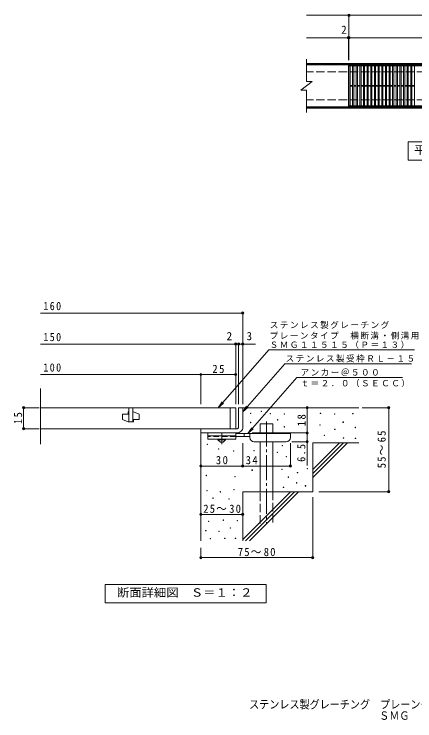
# Model space of a CAD drawing. Units: millimetres, scale not verified, with parts at other scales. Extents: x -1691 to 1560, y -1368 to 1185.
# Drawn here: x -1691 to -259, y -1368 to 1154 of the extents above; entities that cross this region are included whole.
import ezdxf
from ezdxf.enums import TextEntityAlignment as Align

# ---------------------------------------------------------------- set-up
doc = ezdxf.new("R2010")
doc.units = ezdxf.units.MM
doc.header["$LTSCALE"] = 10
doc.header["$PDMODE"] = 32
doc.header["$PDSIZE"] = 8
for name, pattern in [('CHAIN1', [8, 5, -1, 1, -1]), ('CHAIN2', [12, 9, -1, 1, -1]), ('DASHED2', [3, 2, -1]), ('DASHED3', [4, 3, -1])]:
    doc.linetypes.add(name, pattern=pattern)
for name, color, linetype, lineweight in [('C-1', 2, 'Continuous', 9), ('C-2', 3, 'Continuous', 9), ('C-4', 7, 'Continuous', 9), ('C-5', 7, 'Continuous', 9), ('D-0', 7, 'Continuous', 9), ('D-1', 2, 'Continuous', 9), ('D-2', 3, 'Continuous', 9), ('D-4', 7, 'Continuous', 9), ('D-5', 7, 'Continuous', 9), ('D-6', 6, 'Continuous', 9), ('D-9', 4, 'Continuous', 9)]:
    doc.layers.add(name, color=color, linetype=linetype, lineweight=lineweight)
doc.layers.add('F-5_F-5ﾚｲﾔ', color=2, linetype='Continuous')
doc.styles.add('ＭＳ ゴシック', font='')
doc.styles.get('ＭＳ ゴシック').set_extended_font_data('MS Gothic')

msp = doc.modelspace()

# ---------------------------------------------------------------- linework, layer by layer
at = {"layer": 'C-1'}
for p, q in [((658.79, 978.47), (-646.21, 978.47)), ((658.79, 975.47), (-646.21, 975.47)), ((658.79, 821.47), (-646.21, 821.47)), ((658.79, 818.47), (-646.21, 818.47))]:
    msp.add_line(p, q, dxfattribs=at)
at = {"layer": 'C-1', "linetype": 'DASHED3'}
for p, q in [((658.79, 948.47), (-646.21, 948.47)), ((658.79, 848.47), (-646.21, 848.47))]:
    msp.add_line(p, q, dxfattribs=at)
at = {"layer": 'C-2'}
for p, q in [((-646.21, 993.47), (-646.21, 913.48)), ((-496.21, 973.47), (-646.21, 973.47)), ((-496.21, 973.47), (-496.21, 823.47)), ((-494.21, 969.47), (497.79, 969.47)), ((-490.21, 827.47), (-490.21, 969.47)), ((-481.21, 827.47), (-481.21, 969.47)), ((-477.21, 827.47), (-477.21, 969.47)), ((-468.21, 827.47), (-468.21, 969.47)), ((-464.21, 827.47), (-464.21, 969.47)), ((-455.21, 827.47), (-455.21, 969.47)), ((-451.21, 827.47), (-451.21, 969.47)), ((-442.21, 827.47), (-442.21, 969.47)), ((-438.21, 827.47), (-438.21, 969.47)), ((-429.21, 827.47), (-429.21, 969.47)), ((-425.21, 827.47), (-425.21, 969.47)), ((-416.21, 827.47), (-416.21, 969.47)), ((-412.21, 827.47), (-412.21, 969.47)), ((-403.21, 827.47), (-403.21, 969.47)), ((-399.21, 827.47), (-399.21, 969.47)), ((-390.21, 827.47), (-390.21, 969.47)), ((-386.21, 827.47), (-386.21, 969.47)), ((-377.21, 827.47), (-377.21, 969.47)), ((-373.21, 827.47), (-373.21, 969.47)), ((-364.21, 827.47), (-364.21, 969.47)), ((-360.21, 827.47), (-360.21, 969.47)), ((-351.21, 827.47), (-351.21, 969.47)), ((-347.21, 827.47), (-347.21, 969.47)), ((-338.21, 827.47), (-338.21, 969.47)), ((-334.21, 827.47), (-334.21, 969.47)), ((-325.21, 827.47), (-325.21, 969.47)), ((-321.21, 827.47), (-321.21, 969.47)), ((-312.21, 827.47), (-312.21, 969.47)), ((-308.21, 827.47), (-308.21, 969.47)), ((-299.21, 827.47), (-299.21, 969.47)), ((-295.21, 827.47), (-295.21, 969.47)), ((-286.21, 827.47), (-286.21, 969.47)), ((-282.21, 827.47), (-282.21, 969.47)), ((-273.21, 827.47), (-273.21, 969.47)), ((-269.21, 827.47), (-269.21, 969.47)), ((-260.21, 827.47), (-260.21, 969.47)), ((-666.21, 883.47), (-626.21, 913.48)), ((-646.21, 913.48), (-626.21, 913.48)), ((-666.21, 883.47), (-646.21, 883.47)), ((-646.21, 883.47), (-646.21, 803.47)), ((-490.21, 899.97), (-481.21, 899.97)), ((-490.21, 896.97), (-481.21, 896.97)), ((-477.21, 899.97), (-468.21, 899.97)), ((-477.21, 896.97), (-468.21, 896.97)), ((-464.21, 899.97), (-455.21, 899.97)), ((-464.21, 896.97), (-455.21, 896.97)), ((-451.21, 899.97), (-442.21, 899.97)), ((-451.21, 896.97), (-442.21, 896.97)), ((-438.21, 899.97), (-429.21, 899.97)), ((-438.21, 896.97), (-429.21, 896.97)), ((-425.21, 899.97), (-416.21, 899.97)), ((-425.21, 896.97), (-416.21, 896.97)), ((-412.21, 899.97), (-403.21, 899.97)), ((-412.21, 896.97), (-403.21, 896.97)), ((-399.21, 899.97), (-390.21, 899.97)), ((-399.21, 896.97), (-390.21, 896.97)), ((-386.21, 899.97), (-377.21, 899.97)), ((-386.21, 896.97), (-377.21, 896.97)), ((-373.21, 899.97), (-364.21, 899.97)), ((-373.21, 896.97), (-364.21, 896.97)), ((-360.21, 899.97), (-351.21, 899.97)), ((-360.21, 896.97), (-351.21, 896.97)), ((-347.21, 899.97), (-338.21, 899.97)), ((-347.21, 896.97), (-338.21, 896.97)), ((-334.21, 899.97), (-325.21, 899.97)), ((-334.21, 896.97), (-325.21, 896.97)), ((-321.21, 899.97), (-312.21, 899.97)), ((-321.21, 896.97), (-312.21, 896.97)), ((-308.21, 899.97), (-299.21, 899.97)), ((-308.21, 896.97), (-299.21, 896.97)), ((-295.21, 899.97), (-286.21, 899.97)), ((-295.21, 896.97), (-286.21, 896.97)), ((-282.21, 899.97), (-273.21, 899.97)), ((-282.21, 896.97), (-273.21, 896.97)), ((-269.21, 899.97), (-260.21, 899.97)), ((-269.21, 896.97), (-260.21, 896.97)), ((-496.21, 823.47), (-646.21, 823.47)), ((497.79, 827.47), (-494.21, 827.47)), ((497.79, 823.47), (-494.21, 823.47))]:
    msp.add_line(p, q, dxfattribs=at)
msp.add_lwpolyline([(-494.21, 823.47), (-494.21, 973.47), (497.79, 973.47)], dxfattribs=at)
at = {"layer": 'C-4'}
for p, q in [((-646.21, 1150.47), (658.79, 1150.47)), ((-494.21, 990.47), (-494.21, 1153.47)), ((-646.21, 1070.47), (658.79, 1070.47)), ((-496.21, 990.47), (-496.21, 1073.47))]:
    msp.add_line(p, q, dxfattribs=at)
for p in [(-494.21, 1150.47), (-496.21, 1070.47), (-494.21, 1070.47)]:
    msp.add_point(p, dxfattribs=at)
at = {"layer": 'C-5'}
msp.add_lwpolyline([(-282.21, 633.48), (-282.21, 698.47), (292.79, 698.47), (292.79, 633.48)], close=True, dxfattribs=at)
at = {"layer": 'D-0'}
for points in [[(-846.55, -271.29), (-846.55, -269.79), (-845.05, -269.79), (-845.05, -271.29)], [(-808.16, -264.05), (-808.16, -262.55), (-806.67, -262.55), (-806.67, -264.05)], [(-776.03, -272.64), (-776.03, -271.14), (-774.53, -271.14), (-774.53, -272.64)], [(-726.09, -273.32), (-726.09, -271.82), (-724.59, -271.82), (-724.59, -273.32)], [(-596.83, -271.29), (-596.83, -269.79), (-595.33, -269.79), (-595.33, -271.29)], [(-546.08, -274), (-546.08, -272.5), (-544.58, -272.5), (-544.58, -274)], [(-481.11, -271.97), (-481.11, -270.46), (-479.61, -270.46), (-479.61, -271.97)], [(-846.39, -303.96), (-846.39, -302.46), (-844.89, -302.46), (-844.89, -303.96)], [(-749.78, -294.3), (-749.78, -292.8), (-748.28, -292.8), (-748.28, -294.3)], [(-515.88, -302.71), (-515.88, -301.21), (-514.38, -301.21), (-514.38, -302.71)], [(-726.15, -319.24), (-726.15, -317.74), (-724.65, -317.74), (-724.65, -319.24)], [(-598.19, -313.25), (-598.19, -311.75), (-596.69, -311.75), (-596.69, -313.25)], [(-545.4, -328.13), (-545.4, -326.63), (-543.9, -326.63), (-543.9, -328.13)], [(-472.33, -321.89), (-472.33, -320.39), (-470.83, -320.39), (-470.83, -321.89)], [(-583.23, -349.55), (-583.23, -348.05), (-581.73, -348.05), (-581.73, -349.55)], [(-514.6, -358.89), (-514.6, -357.39), (-513.1, -357.39), (-513.1, -358.89)], [(-471.68, -360.38), (-471.68, -358.88), (-470.18, -358.88), (-470.18, -360.38)], [(-1000.89, -381.89), (-1000.89, -380.39), (-999.39, -380.39), (-999.39, -381.89)], [(-960.54, -398.26), (-960.54, -396.76), (-959.04, -396.76), (-959.04, -398.26)], [(-834.65, -404.32), (-834.65, -402.82), (-833.15, -402.82), (-833.15, -404.32)], [(-733.16, -386.88), (-733.16, -385.38), (-731.66, -385.38), (-731.66, -386.88)], [(-907.25, -405.49), (-907.25, -403.99), (-905.75, -403.99), (-905.75, -405.49)], [(-751.18, -410.45), (-751.18, -408.95), (-749.68, -408.95), (-749.68, -410.45)], [(-718.47, -426.24), (-718.47, -424.73), (-716.97, -424.73), (-716.97, -426.24)], [(-840.9, -474.1), (-840.9, -472.6), (-839.39, -472.6), (-839.39, -474.1)], [(-733.95, -470.97), (-733.95, -469.47), (-732.45, -469.47), (-732.45, -470.97)], [(-643.57, -468.39), (-643.57, -466.89), (-642.07, -466.89), (-642.07, -468.39)], [(-1004.83, -493.05), (-1004.83, -491.55), (-1003.33, -491.55), (-1003.33, -493.05)], [(-902.55, -497.2), (-902.55, -495.7), (-901.05, -495.7), (-901.05, -497.2)], [(-711.98, -499.05), (-711.98, -497.55), (-710.48, -497.55), (-710.48, -499.05)], [(-678.81, -483.36), (-678.81, -481.86), (-677.31, -481.86), (-677.31, -483.36)], [(-682.19, -519.22), (-682.19, -517.72), (-680.69, -517.72), (-680.69, -519.22)], [(-650.34, -529.97), (-650.34, -528.47), (-648.84, -528.47), (-648.84, -529.97)], [(-1002.42, -547.48), (-1002.42, -545.98), (-1000.92, -545.98), (-1000.92, -547.48)], [(-954.89, -551.37), (-954.89, -549.87), (-953.39, -549.87), (-953.39, -551.37)], [(-906.11, -543.93), (-906.11, -542.43), (-904.61, -542.43), (-904.61, -543.93)], [(-728.98, -535.26), (-728.98, -533.76), (-727.48, -533.76), (-727.48, -535.26)], [(-980.98, -574.06), (-980.98, -572.56), (-979.48, -572.56), (-979.48, -574.06)], [(-923.96, -576.63), (-923.96, -575.13), (-922.46, -575.13), (-922.46, -576.63)], [(-995.94, -656.46), (-995.94, -654.96), (-994.44, -654.96), (-994.44, -656.46)], [(-944.17, -652.65), (-944.17, -651.15), (-942.67, -651.15), (-942.67, -652.65)], [(-894.3, -654.55), (-894.3, -653.05), (-892.8, -653.05), (-892.8, -654.55)], [(-919.05, -680.44), (-919.05, -678.94), (-917.55, -678.94), (-917.55, -680.44)], [(-1006.6, -689.96), (-1006.6, -688.46), (-1005.1, -688.46), (-1005.1, -689.96)], [(-959.4, -692.24), (-959.4, -690.74), (-957.9, -690.74), (-957.9, -692.24)], [(-990.23, -718.51), (-990.23, -717.01), (-988.73, -717.01), (-988.73, -718.51)], [(-938.46, -716.98), (-938.46, -715.48), (-936.96, -715.48), (-936.96, -716.98)], [(-900.4, -716.98), (-900.4, -715.48), (-898.9, -715.48), (-898.9, -716.98)]]:
    msp.add_lwpolyline(points, close=True, dxfattribs=at)
at = {"layer": 'D-1'}
for p, q in [((-888.68, -250.34), (-873.68, -250.34)), ((-888.68, -320.34), (-888.68, -250.34)), ((-873.68, -250.34), (-873.68, -320.34)), ((-1023.69, -325.34), (-893.68, -325.34)), ((-1023.68, -340.34), (-1023.68, -325.34)), ((-893.68, -340.34), (-1023.69, -340.34))]:
    msp.add_line(p, q, dxfattribs=at)
for radius, start, end in [(5, 270.02448, 0.01074), (20, 270, 0.00024), (5, 270, 0.0002)]:
    msp.add_arc((-893.68, -320.34), radius, start, end, dxfattribs=at)
at = {"layer": 'D-2'}
for p, q in [((-1596.35, -380.58), (-1596.35, -181.64)), ((-898.68, -250.34), (-1596.35, -250.34)), ((-1281.18, -250.34), (-1281.18, -300.34)), ((-1266.18, -250.34), (-1266.18, -300.34)), ((-918.68, -325.34), (-918.68, -250.34)), ((-898.68, -250.34), (-898.68, -325.34)), ((-1303.68, -272.84), (-1303.68, -292.84)), ((-1283.68, -272.84), (-1303.68, -272.84)), ((-1283.68, -272.84), (-1283.68, -265.34)), ((-1283.68, -265.34), (-1281.18, -265.34)), ((-1266.18, -265.34), (-1263.68, -265.34)), ((-1243.68, -272.84), (-1263.68, -265.34)), ((-1243.68, -292.84), (-1243.68, -272.84)), ((-1303.68, -292.84), (-1283.68, -300.34)), ((-1263.68, -300.34), (-1283.68, -300.34)), ((-1263.68, -292.84), (-1243.68, -292.84)), ((-1263.68, -292.84), (-1263.68, -300.34)), ((-1596.35, -325.34), (-898.68, -325.34))]:
    msp.add_line(p, q, dxfattribs=at)
at = {"layer": 'D-4'}
for p, q in [((-1596.35, 87.53), (-873.68, 87.53)), ((-873.68, -237.38), (-873.68, 90.53)), ((-1596.35, -23.17), (-827.99, -23.17)), ((-898.68, -237.38), (-898.68, -20.17)), ((-888.68, -237.38), (-888.68, -20.17)), ((-1023.68, -237.38), (-1023.68, -128.92)), ((-1601.7, -250.34), (-1659.75, -250.34)), ((-1656.75, -325.34), (-1656.75, -250.34)), ((-643.72, -250.34), (-643.72, -340.34)), ((-447.65, -250.34), (-348.99, -250.34)), ((-351.99, -550.34), (-351.99, -250.34)), ((-1601.7, -325.34), (-1659.75, -325.34)), ((-839.68, -340.34), (-640.72, -340.34)), ((-643.72, -340.34), (-643.72, -457.09)), ((-873.68, -461.44), (-873.68, -376.84)), ((-703.68, -461.44), (-703.68, -376.84)), ((-640.72, -371.84), (-698.68, -371.84)), ((-601.44, -550.34), (-348.99, -550.34)), ((-623.68, -569.48), (-623.68, -788.42)), ((-1023.68, -630.96), (-873.68, -630.96)), ((-1023.68, -750.34), (-1023.68, -788.42)), ((-1023.68, -785.42), (-623.68, -785.42))]:
    msp.add_line(p, q, dxfattribs=at)
for points in [[(-1596.35, -131.92), (-1023.68, -131.92), (-898.68, -131.92)], [(-1023.68, -458.44), (-873.68, -458.44), (-703.68, -458.44)]]:
    msp.add_lwpolyline(points, dxfattribs=at)
for p in [(-873.68, 87.53), (-898.68, -23.17), (-888.68, -23.17), (-873.68, -23.17), (-1023.68, -131.92), (-898.68, -131.92), (-1656.75, -250.34), (-643.72, -250.34), (-351.99, -250.34), (-1656.75, -325.34), (-643.72, -340.34), (-643.72, -371.84), (-1023.68, -458.44), (-873.68, -458.44), (-703.68, -458.44), (-351.99, -550.34), (-1023.68, -630.96), (-873.68, -630.96), (-1023.68, -785.42), (-623.68, -785.42)]:
    msp.add_point(p, dxfattribs=at)
at = {"layer": 'D-5'}
for p, q in [((-781.18, -43.29), (-961.39, -250.34)), ((-781.18, -43.29), (-259.57, -43.29)), ((-723.86, -93.16), (-873.68, -265.29)), ((-723.86, -93.16), (-270.54, -93.16)), ((-681.01, -142.29), (-855.56, -342.84)), ((-681.01, -142.29), (-302.72, -142.29)), ((-961.39, -250.34), (-947.58, -229.5)), ((-961.39, -250.34), (-942.66, -233.79)), ((-873.68, -265.29), (-859.87, -244.46)), ((-873.68, -265.29), (-854.95, -248.74)), ((-855.56, -342.84), (-841.75, -322)), ((-855.56, -342.84), (-836.83, -326.28)), ((-1365.67, -881.28), (-790.67, -881.28)), ((-1365.67, -946.28), (-1365.67, -881.28)), ((-790.67, -881.28), (-790.67, -946.28)), ((-790.67, -946.28), (-1365.67, -946.28))]:
    msp.add_line(p, q, dxfattribs=at)
at = {"layer": 'D-6'}
for p, q in [((-873.68, -250.34), (-458.68, -250.34)), ((-811.39, -307.84), (-766.39, -307.84)), ((-811.39, -342.84), (-811.39, -307.84)), ((-766.39, -342.84), (-766.39, -307.84)), ((-1023.68, -340.34), (-1023.68, -725.34)), ((-811.39, -550.34), (-811.39, -371.84)), ((-766.39, -550.34), (-766.39, -371.84)), ((-623.68, -375.34), (-458.68, -375.34)), ((-623.68, -375.34), (-623.68, -550.34)), ((-623.68, -471.35), (-527.67, -375.34)), ((-623.68, -485.49), (-513.53, -375.34)), ((-623.68, -499.63), (-499.39, -375.34)), ((-873.68, -550.34), (-873.68, -725.34)), ((-873.68, -550.34), (-623.68, -550.34)), ((-873.68, -721.35), (-702.67, -550.34)), ((-863.53, -725.34), (-688.53, -550.34)), ((-849.39, -725.34), (-674.39, -550.34))]:
    msp.add_line(p, q, dxfattribs=at)
at = {"layer": 'D-6', "linetype": 'CHAIN2'}
msp.add_line((-788.89, -299.37), (-788.89, -663.67), dxfattribs=at)
at = {"layer": 'D-6', "linetype": 'DASHED3'}
for p, q in [((-811.39, -663.67), (-811.39, -550.34)), ((-766.39, -550.34), (-766.39, -663.67))]:
    msp.add_line(p, q, dxfattribs=at)
at = {"layer": 'D-9', "color": 3}
for p, q in [((-998.68, -340.34), (-998.68, -362.84)), ((-898.68, -340.34), (-998.68, -340.34)), ((-898.68, -350.34), (-998.68, -350.34)), ((-898.68, -340.34), (-898.68, -362.84)), ((-898.68, -362.84), (-998.68, -362.84))]:
    msp.add_line(p, q, dxfattribs=at)
at = {"layer": 'D-9', "color": 3, "linetype": 'DASHED2'}
msp.add_line((-898.68, -352.84), (-998.68, -352.84), dxfattribs=at)
at = {"layer": 'D-9', "linetype": 'CHAIN1'}
msp.add_line((-948.68, -380.58), (-948.68, -340.34), dxfattribs=at)
at = {"layer": 'D-9'}
for p, q in [((-703.68, -342.84), (-898.68, -342.84)), ((-848.65, -352.84), (-898.68, -352.84)), ((-868.68, -352.84), (-868.68, -342.84)), ((-848.68, -356.84), (-848.68, -342.84)), ((-703.68, -356.84), (-703.68, -342.84)), ((-833.68, -371.84), (-718.68, -371.84))]:
    msp.add_line(p, q, dxfattribs=at)
at = {"layer": 'D-9', "color": 2}
for p, q in [((-962.43, -365.34), (-962.43, -362.84)), ((-962.43, -365.34), (-953.68, -372.84)), ((-962.43, -365.34), (-934.93, -365.34)), ((-953.68, -372.84), (-943.68, -372.84)), ((-943.68, -372.84), (-934.93, -365.34)), ((-934.93, -365.34), (-934.93, -362.84))]:
    msp.add_line(p, q, dxfattribs=at)
at = {"layer": 'D-9'}
for centre, start, end in [((-833.68, -356.84), 180, 270), ((-718.68, -356.84), 270, 0)]:
    msp.add_arc(centre, 15, start, end, dxfattribs=at)

# ---------------------------------------------------------------- texts
at = {"layer": 'C-4', "color": 2, "style": 'ＭＳ ゴシック'}
msp.add_text('2', height=29.33, dxfattribs=at).set_placement((-522.17, 1075.47), align=Align.BOTTOM_LEFT)
at = {"layer": 'C-5', "color": 2, "style": 'ＭＳ ゴシック', "width": 1.1}
msp.add_text('平面詳細図\u3000Ｓ＝１：１０', height=29.33, dxfattribs=at).set_placement((-262.21, 645.97), align=Align.BOTTOM_LEFT)
at = {"layer": 'D-4', "color": 2, "style": 'ＭＳ ゴシック'}
for s, p in [('2', (-931.62, -18.17)), ('3', (-860.38, -18.17))]:
    msp.add_text(s, height=29.33, dxfattribs=at).set_placement(p, align=Align.BOTTOM_LEFT)
at = {"layer": 'D-4', "color": 2, "char_height": 29.33, "attachment_point": 7, "style": 'ＭＳ ゴシック'}
for s, insert in [('\\T1.27;\\W0.95;25', (-982.43, -126.92)), ('\\T1.27;\\W0.95;30', (-969.93, -452.44)), ('\\T1.27;\\W0.95;34', (-863.31, -452.44)), ('\\T1.22;\\W0.95;25～30', (-1014.93, -625.96)), ('\\T1.22;\\W0.95;75～80', (-891.55, -780.42))]:
    msp.add_mtext(s, dxfattribs=dict(at, insert=insert))
at = {"layer": 'D-4', "color": 2, "char_height": 29.33, "attachment_point": 7, "rotation": 90, "style": 'ＭＳ ゴシック'}
for s, insert in [('\\T1.27;\\W0.95;15', (-1661.75, -309.09)), ('\\T1.27;\\W0.95;18', (-648.72, -316.59)), ('\\T1.22;\\W0.95;55～65', (-362.52, -466.59)), ('\\T1.27;\\W0.9;6.5', (-649.72, -443.53))]:
    msp.add_mtext(s, dxfattribs=dict(at, insert=insert))
at = {"layer": 'D-5', "color": 2, "style": 'ＭＳ ゴシック', "width": 1.1}
msp.add_text('断面詳細図\u3000Ｓ＝１：２', height=29.33, dxfattribs=at).set_placement((-1323.17, -933.78), align=Align.BOTTOM_LEFT)
at = {"layer": 'D-5', "color": 2, "char_height": 29.33, "attachment_point": 7, "style": 'ＭＳ ゴシック'}
for s, insert in [('\\T1.27;\\W0.9;160', (-1586.35, 97.53)), ('\\T1.27;\\W0.9;150', (-1586.35, -13.17)), ('\\T1.27;\\W0.9;100', (-1586.35, -121.92))]:
    msp.add_mtext(s, dxfattribs=dict(at, insert=insert))
at = {"layer": 'D-5', "char_height": 21.99, "attachment_point": 7, "style": 'ＭＳ ゴシック'}
for s, insert in [('\\T1.17;ステンレス製グレーチング', (-777.28, 31.36)), ('\\T1.17;プレーンタイプ\u3000横断溝・側溝用', (-777.73, -6.9)), ('\\T1.17;ＳＭＧ１１５１５（Ｐ＝１３）', (-777.73, -39.77)), ('\\T1.17;ステンレス製受枠ＲＬ－１５', (-720.75, -88.4)), ('\\T1.17;アンカー＠５００', (-667.37, -137.63)), ('\\T1.17;ｔ＝２．０（ＳＥＣＣ）', (-667.37, -176.95))]:
    msp.add_mtext(s, dxfattribs=dict(at, insert=insert))
at = {"layer": 'F-5_F-5ﾚｲﾔ', "style": 'ＭＳ ゴシック', "width": 0.9}
for s, p in [('ステンレス製グレーチング\u3000プレーンタイプ\u3000横断溝・側溝用', (-851, -1333.11)), ('ＳＭＧ\u3000１１５１５（Ｐ＝１３）＋ＲＬ－１５', (-386.21, -1373.1))]:
    msp.add_text(s, height=29.33, dxfattribs=at).set_placement(p, align=Align.BOTTOM_LEFT)

doc.saveas('drawing.dxf')
